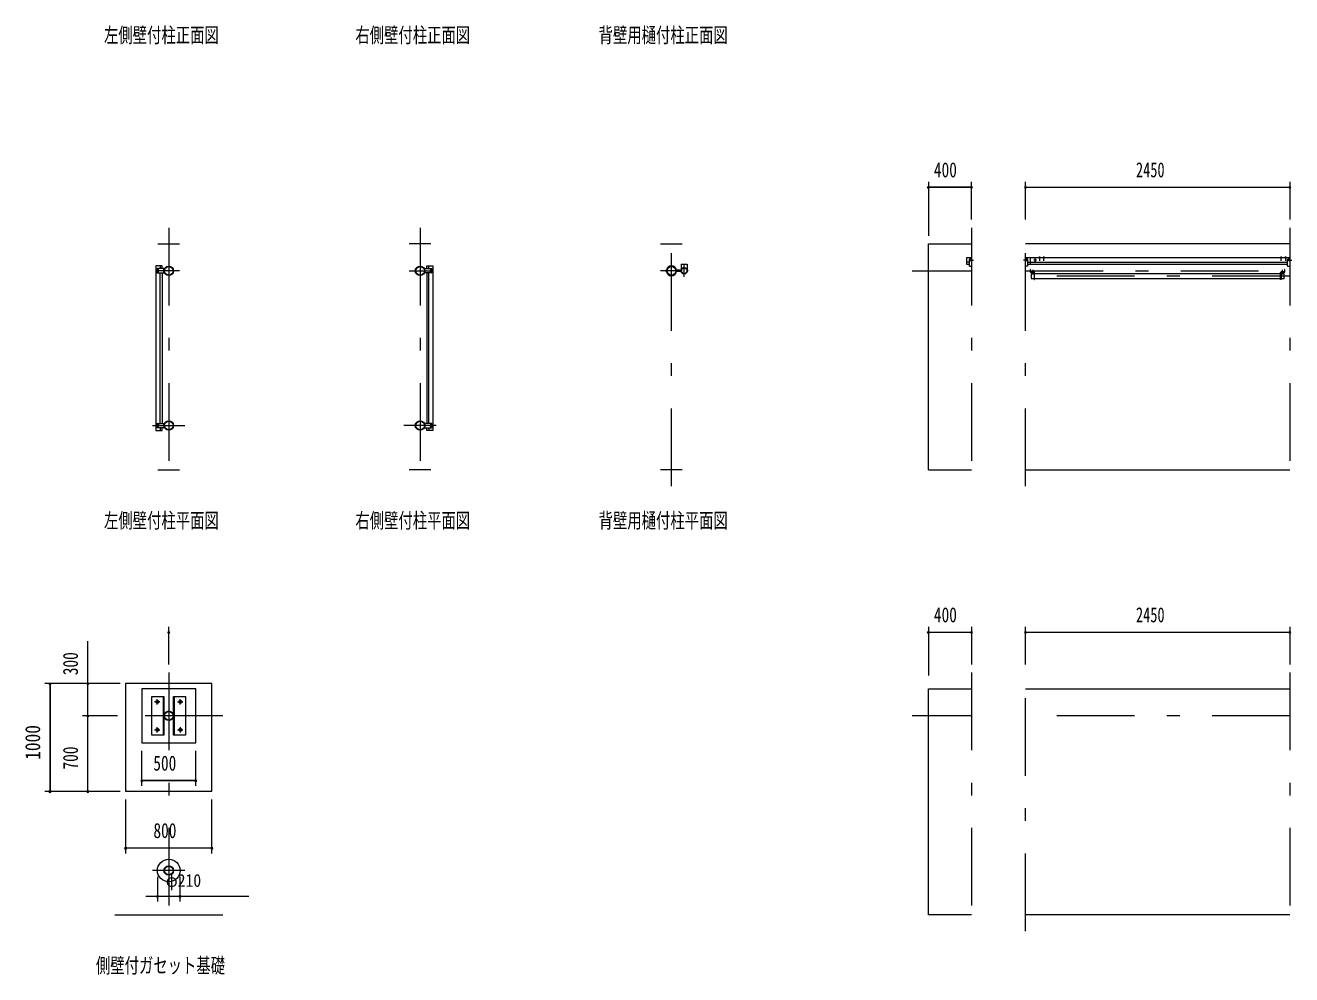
# Model space of a CAD drawing. Units: millimetres, scale not verified. Extents: x -27018 to 27029, y -10500 to 10500.
# Drawn here: x -27018 to -15280, y -8110 to 690 of the extents above; entities that cross this region are included whole.
import ezdxf
from ezdxf.enums import TextEntityAlignment as Align

# ---------------------------------------------------------------- set-up
doc = ezdxf.new("R2010")
doc.units = ezdxf.units.MM
doc.header["$LTSCALE"] = 60
doc.linetypes.add('USER3', pattern=[24, 12, -5, 2, -5])
for name, color, linetype, lineweight in [('0-2_1-05BOLD', 7, 'Continuous', 18), ('0-3_1-25CENTER', 3, 'USER3', 18), ('0-5_1-55DIM', 3, 'Continuous', 18)]:
    doc.layers.add(name, color=color, linetype=linetype, lineweight=lineweight)
doc.styles.add('ＭＳ ゴシック', font='')
doc.styles.get('ＭＳ ゴシック').set_extended_font_data('MS Gothic')

msp = doc.modelspace()

# ---------------------------------------------------------------- linework, layer by layer
at = {"layer": '0-2_1-05BOLD'}
for p, q in [((-25788.83, -1335.33), (-25588.83, -1335.33)), ((-23259.1, -1335.33), (-23459.1, -1335.33)), ((-21129.36, -1335.33), (-20929.36, -1335.33)), ((-15297.91, -1335.33), (-17747.91, -1335.33)), ((-20938.86, -1523.38), (-20938.86, -1575.81)), ((-18267.91, -1505.78), (-18292.91, -1505.78)), ((-18267.91, -1540.78), (-18267.91, -1480.28)), ((-18262.91, -1475.28), (-18247.91, -1475.28)), ((-18256.41, -1481.78), (-18252.71, -1481.78)), ((-18252.71, -1489.78), (-18256.41, -1489.78)), ((-17747.91, -1475.28), (-17732.91, -1475.28)), ((-15297.91, -1465.78), (-17743.63, -1465.78)), ((-17743.11, -1481.78), (-17739.41, -1481.78)), ((-17739.41, -1489.78), (-17743.11, -1489.78)), ((-17727.91, -1505.78), (-15317.91, -1505.78)), ((-17727.91, -1523.38), (-15317.91, -1523.38)), ((-17702.91, -1465.78), (-17702.91, -1523.38)), ((-17701.91, -1467.38), (-17702.91, -1467.38)), ((-17702.91, -1502.38), (-17701.91, -1502.38)), ((-17701.91, -1523.38), (-17701.91, -1465.78)), ((-17620.3, -1464.18), (-17620.3, -1460.68)), ((-17614.52, -1460.68), (-17614.52, -1464.18)), ((-17583.66, -1464.18), (-17583.66, -1465.78)), ((-17580.3, -1464.18), (-17580.3, -1460.68)), ((-17574.52, -1460.68), (-17574.52, -1464.18)), ((-15380.29, -1464.18), (-15380.29, -1460.68)), ((-15374.52, -1460.68), (-15374.52, -1464.18)), ((-15343.66, -1464.18), (-15343.66, -1465.78)), ((-15340.3, -1464.18), (-15340.3, -1460.68)), ((-15334.52, -1460.68), (-15334.52, -1464.18)), ((-15317.91, -1540.78), (-15317.91, -1480.28)), ((-15312.91, -1475.28), (-15297.91, -1475.28)), ((-15306.41, -1481.78), (-15302.71, -1481.78)), ((-15302.71, -1489.78), (-15306.41, -1489.78)), ((-25798.88, -1570.33), (-25798.88, -1600.33)), ((-25793.88, -1605.33), (-25733.38, -1605.33)), ((-25792.38, -1580.53), (-25792.38, -1576.83)), ((-25792.38, -1590.13), (-25792.38, -1593.83)), ((-25784.38, -1576.83), (-25784.38, -1580.53)), ((-25784.38, -1593.83), (-25784.38, -1590.13)), ((-25768.38, -1540.33), (-25768.38, -1565.33)), ((-25768.38, -2999.33), (-25768.38, -1605.33)), ((-25750.78, -1565.33), (-25750.78, -1540.33)), ((-25750.78, -1605.33), (-25750.78, -2999.33)), ((-23254.04, -1605.33), (-23314.55, -1605.33)), ((-23297.15, -1565.33), (-23297.15, -1540.33)), ((-23297.15, -1605.33), (-23297.15, -2999.33)), ((-23279.55, -1565.33), (-23279.55, -1540.33)), ((-23279.55, -2999.33), (-23279.55, -1605.33)), ((-23263.55, -1576.83), (-23263.55, -1580.53)), ((-23263.55, -1593.83), (-23263.55, -1590.13)), ((-23255.55, -1580.53), (-23255.55, -1576.83)), ((-23255.55, -1590.13), (-23255.55, -1593.83)), ((-23249.05, -1570.33), (-23249.05, -1600.33)), ((-20984.91, -1582.33), (-20938.7, -1582.33)), ((-20938.7, -1588.33), (-20984.91, -1588.33)), ((-20940.1, -1580.72), (-20983.44, -1580.72)), ((-20983.44, -1589.93), (-20940.1, -1589.93)), ((-18267.91, -1540.78), (-18247.91, -1540.78)), ((-17668.56, -1595.33), (-17698.16, -1595.33)), ((-17698.16, -1598.53), (-17668.56, -1598.53)), ((-15382.46, -1613.13), (-17663.36, -1613.13)), ((-15350.41, -1613.13), (-15379.26, -1613.13)), ((-15347.66, -1595.33), (-15377.26, -1595.33)), ((-15377.26, -1598.53), (-15347.66, -1598.53)), ((-15342.46, -1593.33), (-15342.46, -1573.33)), ((-15317.91, -1540.78), (-15297.91, -1540.78)), ((-17663.36, -1655.83), (-15382.46, -1655.83)), ((-25798.88, -3034.33), (-25798.88, -3004.33)), ((-25733.38, -3039.33), (-25793.88, -3039.33)), ((-25792.38, -3014.53), (-25792.38, -3010.83)), ((-25792.38, -3024.13), (-25792.38, -3027.83)), ((-25784.38, -3010.83), (-25784.38, -3014.53)), ((-25784.38, -3027.83), (-25784.38, -3024.13)), ((-25768.38, -3039.33), (-25768.38, -3064.33)), ((-23254.04, -2999.33), (-23314.55, -2999.33)), ((-23279.55, -3039.33), (-23279.55, -3064.33)), ((-23263.55, -3010.83), (-23263.55, -3014.53)), ((-23263.55, -3027.83), (-23263.55, -3024.13)), ((-23255.55, -3014.53), (-23255.55, -3010.83)), ((-23255.55, -3024.13), (-23255.55, -3027.83)), ((-23249.05, -3034.33), (-23249.05, -3004.33)), ((-25788.83, -3430.33), (-25588.83, -3430.33)), ((-23259.1, -3430.33), (-23459.1, -3430.33)), ((-20929.36, -3430.33), (-21129.36, -3430.33)), ((-18647.91, -3430.33), (-18247.91, -3430.33)), ((-17747.91, -3430.33), (-15297.91, -3430.33)), ((-25438.83, -5460.33), (-25938.83, -5460.33)), ((-17747.91, -5460.33), (-15297.91, -5460.33)), ((-25737.88, -5890.33), (-25737.88, -5530.33)), ((-25639.78, -5530.33), (-25639.78, -5890.33)), ((-26188.83, -7555.33), (-25188.83, -7555.33)), ((-18247.91, -7555.33), (-18647.91, -7555.33)), ((-15297.91, -7555.33), (-17747.91, -7555.33))]:
    msp.add_line(p, q, dxfattribs=at)
for points in [[(-18647.91, -3430.33), (-18647.91, -1335.33), (-18247.91, -1335.33)], [(-20938.86, -1523.38), (-20883.87, -1523.38), (-20883.87, -1575.81)], [(-18247.91, -1465.78), (-18292.91, -1465.78), (-18292.91, -1523.38), (-18267.91, -1523.38)], [(-18247.91, -1480), (-18252.91, -1482.89), (-18252.91, -1488.67), (-18247.91, -1491.55)], [(-17747.91, -1491.55), (-17742.91, -1488.67), (-17742.91, -1482.89), (-17747.91, -1480)], [(-17727.91, -1480.28), (-17727.91, -1540.78), (-17747.91, -1540.78)], [(-17623.66, -1465.78), (-17623.66, -1464.18), (-17611.16, -1464.18), (-17611.16, -1465.78)], [(-17611.64, -1464.18), (-17611.64, -1460.68), (-17612.51, -1460.18), (-17622.31, -1460.18), (-17623.18, -1460.68), (-17623.18, -1464.18)], [(-17583.66, -1464.18), (-17571.16, -1464.18), (-17571.16, -1465.78)], [(-17571.64, -1464.18), (-17571.64, -1460.68), (-17572.51, -1460.18), (-17582.31, -1460.18), (-17583.18, -1460.68), (-17583.18, -1464.18)], [(-15383.66, -1465.78), (-15383.66, -1464.18), (-15371.16, -1464.18), (-15371.16, -1465.78)], [(-15371.64, -1464.18), (-15371.64, -1460.68), (-15372.51, -1460.18), (-15382.31, -1460.18), (-15383.18, -1460.68), (-15383.18, -1464.18)], [(-15343.66, -1464.18), (-15331.16, -1464.18), (-15331.16, -1465.78)], [(-15331.64, -1464.18), (-15331.64, -1460.68), (-15332.51, -1460.18), (-15342.31, -1460.18), (-15343.18, -1460.68), (-15343.18, -1464.18)], [(-15297.91, -1480), (-15302.91, -1482.89), (-15302.91, -1488.67), (-15297.91, -1491.55)], [(-25750.78, -1540.33), (-25808.38, -1540.33), (-25808.38, -3064.33), (-25750.78, -3064.33), (-25750.78, -3039.33)], [(-25733.38, -1605.33), (-25733.38, -1565.33), (-25793.88, -1565.33)], [(-23314.55, -1605.33), (-23314.55, -1565.33), (-23254.04, -1565.33)], [(-23297.15, -1540.33), (-23239.55, -1540.33), (-23239.55, -3064.33), (-23297.15, -3064.33), (-23297.15, -3039.33)], [(-17700.16, -1593.33), (-17700.16, -1573.33), (-17703.36, -1573.33), (-17703.36, -1593.33)], [(-17666.56, -1613.13), (-17695.41, -1613.13), (-17695.41, -1655.83), (-17666.56, -1655.83)], [(-17666.56, -1600.53), (-17666.56, -1666.33), (-17663.36, -1666.33), (-17663.36, -1600.53)], [(-15379.26, -1600.53), (-15379.26, -1666.33), (-15382.46, -1666.33), (-15382.46, -1600.53)], [(-15379.26, -1655.83), (-15350.41, -1655.83), (-15350.41, -1613.13)], [(-15342.46, -1573.33), (-15345.66, -1573.33), (-15345.66, -1593.33)], [(-25793.88, -2999.33), (-25733.38, -2999.33), (-25733.38, -3039.33)], [(-23314.55, -2999.33), (-23314.55, -3039.33), (-23254.04, -3039.33)], [(-25938.83, -5460.33), (-25938.83, -5960.33), (-25438.83, -5960.33), (-25438.83, -5460.33)], [(-18647.91, -7555.33), (-18647.91, -5460.33), (-18247.91, -5460.33)]]:
    msp.add_lwpolyline(points, dxfattribs=at)
for points in [[(-17661.91, -1488.67), (-17656.91, -1491.55), (-17651.91, -1488.67), (-17651.91, -1482.89), (-17656.91, -1480), (-17661.91, -1482.89)], [(-25785.5, -1580.33), (-25782.61, -1585.33), (-25785.5, -1590.33), (-25791.27, -1590.33), (-25794.15, -1585.33), (-25791.26, -1580.33)], [(-23262.43, -1590.33), (-23265.32, -1585.33), (-23262.43, -1580.33), (-23256.66, -1580.33), (-23253.77, -1585.33), (-23256.66, -1590.33)], [(-25785.5, -3024.33), (-25782.61, -3019.33), (-25785.5, -3014.33), (-25791.27, -3014.33), (-25794.15, -3019.33), (-25791.26, -3024.33)], [(-23262.43, -3024.33), (-23265.32, -3019.33), (-23262.43, -3014.33), (-23256.66, -3014.33), (-23253.77, -3019.33), (-23256.66, -3024.33)], [(-26088.83, -5410.33), (-26088.83, -6410.33), (-25288.83, -6410.33), (-25288.83, -5410.33)], [(-25733.38, -5890.33), (-25845.38, -5890.33), (-25845.38, -5530.33), (-25733.38, -5530.33)], [(-25532.28, -5530.33), (-25532.28, -5890.33), (-25644.28, -5890.33), (-25644.28, -5530.33)]]:
    msp.add_lwpolyline(points, close=True, dxfattribs=at)
for centre, radius in [((-17656.91, -1485.78), 6.25), ((-17656.91, -1485.78), 4.9), ((-25788.38, -1585.33), 6.25), ((-25788.38, -1585.33), 4.9), ((-25688.82, -1585.33), 44.55), ((-25688.82, -1585.33), 40.35), ((-23359.1, -1585.33), 44.55), ((-23359.1, -1585.33), 40.35), ((-23259.55, -1585.33), 6.25), ((-23259.55, -1585.33), 4.9), ((-21077.77, -1585.33), 2.25), ((-21029.36, -1585.33), 44.55), ((-21029.36, -1585.33), 40.35), ((-20911.36, -1585.33), 27.5), ((-20880.02, -1585.33), 2.25), ((-25788.38, -3019.33), 6.25), ((-25788.38, -3019.33), 4.9), ((-25688.83, -3019.33), 44.55), ((-25688.83, -3019.33), 40.35), ((-23359.1, -3019.33), 44.55), ((-23359.1, -3019.33), 40.35), ((-23259.55, -3019.33), 6.25), ((-23259.55, -3019.33), 4.9), ((-25795.33, -5580.33), 14.5), ((-25582.33, -5580.33), 14.5), ((-25688.82, -5710.33), 44.55), ((-25688.82, -5710.33), 40.35), ((-25795.33, -5840.33), 14.5), ((-25582.33, -5840.33), 14.5), ((-25688.82, -7144.33), 105), ((-25688.82, -7144.33), 44.55), ((-25688.82, -7144.33), 40.35)]:
    msp.add_circle(centre, radius, dxfattribs=at)
for centre, radius, start, end in [((-18262.91, -1480.28), 5, 90, 180), ((-18256.41, -1485.78), 4, 90, 270), ((-18247.91, -1485.78), 6.25, 90, 270), ((-18247.91, -1485.78), 4.9, 90, 270), ((-17747.91, -1485.78), 6.25, 270, 90), ((-17747.91, -1485.78), 4.9, 270, 90), ((-17739.41, -1485.78), 4, 270, 90), ((-17732.91, -1480.28), 5, 0, 90), ((-17621.74, -1462.49), 2.32, 51.45377, 90), ((-17617.41, -1468.69), 8.51, 70.16867, 109.82912), ((-17613.08, -1462.5), 2.32, 90, 128.53143), ((-17581.74, -1462.49), 2.32, 51.45377, 90), ((-17577.41, -1468.69), 8.51, 70.16867, 109.82912), ((-17573.08, -1462.5), 2.32, 90, 128.53143), ((-15381.74, -1462.49), 2.32, 51.45377, 90), ((-15377.41, -1468.69), 8.51, 70.16867, 109.82912), ((-15373.08, -1462.5), 2.32, 90, 128.53143), ((-15341.74, -1462.49), 2.32, 51.45377, 90), ((-15337.41, -1468.69), 8.51, 70.16867, 109.82912), ((-15333.08, -1462.5), 2.32, 90, 128.53143), ((-15312.91, -1480.28), 5, 90, 180), ((-15306.41, -1485.78), 4, 90, 270), ((-15297.91, -1485.78), 6.25, 90, 270), ((-15297.91, -1485.78), 4.9, 90, 270), ((-25793.88, -1570.33), 5, 90, 180), ((-25793.88, -1600.33), 5, 180, 270), ((-25788.38, -1576.83), 4, 0, 180), ((-25788.38, -1593.83), 4, 180, 0), ((-23259.55, -1576.83), 4, 0, 180), ((-23259.55, -1593.83), 4, 180, 0), ((-23254.04, -1570.33), 5, 0, 90), ((-23254.04, -1600.33), 5, 270, 0), ((-21077.77, -1585.33), 3.85, 52.09248, 0), ((-21029.36, -1585.33), 46.15, 5.72713, 180.00108), ((-21029.36, -1585.33), 46.15, 183.78915, 354.28163), ((-20911.36, -1585.33), 29.1, 0, 170.90512), ((-20911.36, -1585.33), 29.1, 189.09488, 252.80957), ((-20911.36, -1602.73), 44.9, 109.58864, 127.76454), ((-20911.36, -1585.33), 29.1, 287.19043, 354.06984), ((-20911.36, -1602.73), 44.9, 52.23546, 70.41136), ((-20880.02, -1585.33), 3.85, 180, 128.65778), ((-17698.16, -1593.33), 5.2, 180, 270), ((-17698.16, -1593.33), 2, 180, 270), ((-17668.56, -1600.53), 5.2, 0, 90), ((-17668.56, -1600.53), 2, 0, 90), ((-15377.26, -1600.53), 5.2, 90, 180), ((-15377.26, -1600.53), 2, 90, 180), ((-15347.66, -1593.33), 2, 270, 0), ((-15347.66, -1593.33), 5.2, 270, 0), ((-25793.88, -3004.33), 5, 90, 180), ((-25793.88, -3034.33), 5, 180, 270), ((-25788.38, -3010.83), 4, 0, 180), ((-25788.38, -3027.83), 4, 180, 0), ((-23259.55, -3010.83), 4, 0, 180), ((-23259.55, -3027.83), 4, 180, 0), ((-23254.04, -3004.33), 5, 0, 90), ((-23254.04, -3034.33), 5, 270, 0)]:
    msp.add_arc(centre, radius, start, end, dxfattribs=at)
at = {"layer": '0-3_1-25CENTER'}
for p, q in [((-25688.82, -1185.33), (-25688.82, -3580.33)), ((-23359.1, -1185.33), (-23359.1, -3580.33)), ((-21029.36, -3580.33), (-21029.36, -1185.33)), ((-18247.91, -1185.33), (-18247.91, -3580.33)), ((-17747.91, -3580.33), (-17747.91, -1185.33)), ((-15297.91, -1185.33), (-15297.91, -3580.33)), ((-18265.41, -1485.78), (-18230.41, -1485.78)), ((-17730.41, -1485.78), (-17765.41, -1485.78)), ((-17644.41, -1485.78), (-17669.41, -1485.78)), ((-17656.91, -1505.78), (-17656.91, -1465.78)), ((-17617.41, -1457.76), (-17617.41, -1492.64)), ((-17577.41, -1492.64), (-17577.41, -1457.76)), ((-15377.41, -1492.64), (-15377.41, -1457.76)), ((-15337.41, -1457.76), (-15337.41, -1492.64)), ((-15315.41, -1485.78), (-15280.41, -1485.78)), ((-25588.83, -1585.33), (-25788.83, -1585.33)), ((-25788.38, -1567.83), (-25788.38, -1602.83)), ((-23459.1, -1585.33), (-23259.1, -1585.33)), ((-23259.55, -1567.83), (-23259.55, -1602.83)), ((-20929.36, -1585.33), (-21129.36, -1585.33)), ((-20961.84, -1574.56), (-20961.84, -1596.09)), ((-20911.36, -1640.33), (-20911.36, -1530.33)), ((-18797.91, -1585.33), (-18247.91, -1585.33)), ((-17747.91, -1585.33), (-15297.91, -1585.33)), ((-15297.91, -1634.48), (-17747.91, -1634.48)), ((-17678.36, -1576.33), (-17678.36, -1618.13)), ((-15367.46, -1576.33), (-15367.46, -1618.13)), ((-25838.83, -3019.33), (-25538.83, -3019.33)), ((-25788.38, -3036.83), (-25788.38, -3001.83)), ((-23209.1, -3019.33), (-23509.1, -3019.33)), ((-23259.55, -3036.83), (-23259.55, -3001.83)), ((-25688.82, -5310.33), (-25688.82, -7705.33)), ((-18247.91, -5310.33), (-18247.91, -7705.33)), ((-17747.91, -7705.33), (-17747.91, -5310.33)), ((-15297.91, -5310.33), (-15297.91, -7705.33)), ((-25770.32, -5580.33), (-25820.33, -5580.33)), ((-25795.33, -5605.33), (-25795.33, -5555.33)), ((-25607.32, -5580.33), (-25557.33, -5580.33)), ((-25582.33, -5605.33), (-25582.33, -5555.33)), ((-25188.83, -5710.33), (-26188.83, -5710.33)), ((-18247.91, -5710.33), (-18797.91, -5710.33)), ((-15297.91, -5710.33), (-17747.91, -5710.33)), ((-25820.33, -5840.33), (-25770.32, -5840.33)), ((-25795.33, -5865.33), (-25795.33, -5815.33)), ((-25607.32, -5840.33), (-25557.33, -5840.33)), ((-25582.33, -5815.33), (-25582.33, -5865.33)), ((-25538.83, -7144.33), (-25838.83, -7144.33))]:
    msp.add_line(p, q, dxfattribs=at)
at = {"layer": '0-5_1-55DIM'}
for p, q in [((-18637.91, -810.33), (-18657.91, -810.33)), ((-18647.91, -760.33), (-18647.91, -1260.33)), ((-18647.91, -810.33), (-18247.91, -810.33)), ((-18247.91, -810.33), (-18647.91, -810.33)), ((-18237.91, -810.33), (-18257.91, -810.33)), ((-18247.91, -1110.33), (-18247.91, -760.33)), ((-17737.91, -810.33), (-17757.91, -810.33)), ((-17747.91, -1110.33), (-17747.91, -760.33)), ((-17747.91, -810.33), (-15297.91, -810.33)), ((-17747.91, -810.33), (-15297.91, -810.33)), ((-15287.91, -810.33), (-15307.91, -810.33)), ((-15297.91, -760.33), (-15297.91, -1110.33)), ((-25688.82, -5235.33), (-25688.82, -4885.33)), ((-18647.91, -4885.33), (-18647.91, -5335.33)), ((-18247.91, -4885.33), (-18247.91, -5235.33)), ((-17747.91, -5235.33), (-17747.91, -4885.33)), ((-15297.91, -4885.33), (-15297.91, -5235.33)), ((-26438.83, -6410.33), (-26438.83, -5017.83)), ((-25678.83, -4935.33), (-25698.83, -4935.33)), ((-18637.91, -4935.33), (-18657.91, -4935.33)), ((-18647.91, -4935.33), (-18247.91, -4935.33)), ((-18647.91, -4935.33), (-18247.91, -4935.33)), ((-18237.91, -4935.33), (-18257.91, -4935.33)), ((-17737.91, -4935.33), (-17757.91, -4935.33)), ((-17747.91, -4935.33), (-15297.91, -4935.33)), ((-17747.91, -4935.33), (-15297.91, -4935.33)), ((-15287.91, -4935.33), (-15307.91, -4935.33)), ((-26138.83, -5410.33), (-26838.83, -5410.33)), ((-26778.82, -5410.33), (-26798.82, -5410.33)), ((-26788.82, -6410.33), (-26788.82, -5410.33)), ((-26788.82, -5410.33), (-26788.82, -6410.33)), ((-26428.83, -5410.33), (-26448.83, -5410.33)), ((-26438.83, -5710.33), (-26438.83, -5410.33)), ((-26163.82, -5710.33), (-26488.83, -5710.33)), ((-26428.83, -5710.33), (-26448.83, -5710.33)), ((-26438.83, -6410.33), (-26438.83, -5710.33)), ((-25938.83, -6360.33), (-25938.83, -6035.33)), ((-25438.83, -6360.33), (-25438.83, -6035.33)), ((-25928.83, -6310.33), (-25948.83, -6310.33)), ((-25938.83, -6310.33), (-25438.83, -6310.33)), ((-25438.83, -6310.33), (-25938.83, -6310.33)), ((-25428.83, -6310.33), (-25448.83, -6310.33)), ((-26838.83, -6410.33), (-26138.83, -6410.33)), ((-26778.82, -6410.33), (-26798.82, -6410.33)), ((-26428.83, -6410.33), (-26448.83, -6410.33)), ((-26088.83, -6485.33), (-26088.83, -6985.33)), ((-25288.83, -6985.33), (-25288.83, -6485.33)), ((-26078.83, -6935.33), (-26098.83, -6935.33)), ((-26088.83, -6935.33), (-25288.83, -6935.33)), ((-26088.83, -6935.33), (-25288.83, -6935.33)), ((-25278.83, -6935.33), (-25298.83, -6935.33)), ((-25793.83, -7201.74), (-25793.83, -7431.32)), ((-25583.83, -7431.32), (-25583.83, -7201.74)), ((-25902.47, -7381.32), (-24946.33, -7381.32)), ((-25783.83, -7381.32), (-25803.83, -7381.32)), ((-25573.83, -7381.32), (-25593.83, -7381.32))]:
    msp.add_line(p, q, dxfattribs=at)
for centre in [(-18647.91, -810.33), (-18247.91, -810.33), (-17747.91, -810.33), (-15297.91, -810.33), (-25688.83, -4935.33), (-18647.91, -4935.33), (-18247.91, -4935.33), (-17747.91, -4935.33), (-15297.91, -4935.33), (-26788.82, -5410.33), (-26438.83, -5410.33), (-26438.83, -5710.33), (-25938.83, -6310.33), (-25438.83, -6310.33), (-26788.82, -6410.33), (-26438.83, -6410.33), (-26088.83, -6935.33), (-25288.83, -6935.33), (-25793.83, -7381.32), (-25583.83, -7381.32)]:
    msp.add_arc(centre, 10, 180, 0, dxfattribs=at)

# ---------------------------------------------------------------- texts
at = {"layer": '0-5_1-55DIM', "color": 7, "style": 'ＭＳ ゴシック'}
for s, height, width, p in [('左側壁付柱正面図', 139.3, 0.7, (-26288.83, 488.67)), ('右側壁付柱正面図', 139.3, 0.7, (-23959.09, 488.67)), ('背壁用樋付柱正面図', 139.3, 0.7, (-21704.36, 488.67)), ('400', 139.3, 0.75, (-18596.65, -760.33)), ('2450', 139.3, 0.7, (-16723.62, -760.33)), ('左側壁付柱平面図', 139.3, 0.7, (-26288.83, -4011.33)), ('右側壁付柱平面図', 139.3, 0.7, (-23959.09, -4011.33)), ('背壁用樋付柱平面図', 139.3, 0.7, (-21704.36, -4011.33)), ('400', 139.3, 0.75, (-18596.64, -4885.33)), ('2450', 139.3, 0.7, (-16723.62, -4885.33)), ('500', 139.3, 0.75, (-25832.02, -6260.33)), ('800', 139.3, 0.75, (-25830.91, -6885.33)), ('φ210', 118.4, 0.9, (-25716.12, -7331.32)), ('側壁付ガセット基礎', 139.3, 0.7, (-26363.83, -8136.33))]:
    msp.add_text(s, height=height, dxfattribs=dict(at, width=width)).set_placement(p, align=Align.BOTTOM_LEFT)
for s, width, p in [('300', 0.75, (-26488.83, -5334.04)), ('1000', 0.85, (-26838.82, -6118.3)), ('700', 0.75, (-26488.83, -6208.4))]:
    msp.add_text(s, height=139.3, rotation=90, dxfattribs=dict(at, width=width)).set_placement(p, align=Align.BOTTOM_LEFT)

doc.saveas('drawing.dxf')
